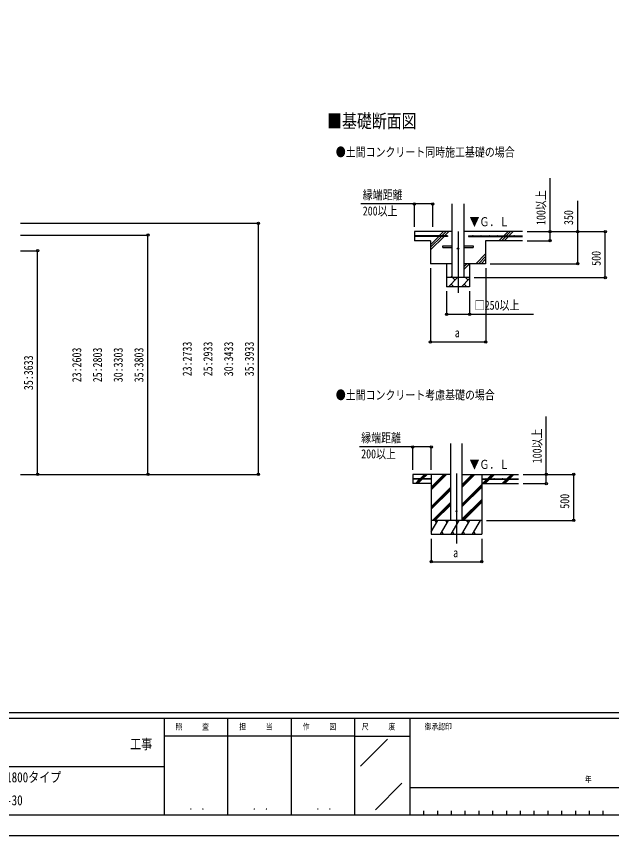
# Model space of a CAD drawing. Units: millimetres, scale not verified. Extents: x -12615 to 12615, y -8910 to 8910.
# Drawn here: x 2280 to 8749, y -8910 to 0 of the extents above; entities that cross this region are included whole.
import ezdxf
from ezdxf.enums import TextEntityAlignment as Align

# ---------------------------------------------------------------- set-up
doc = ezdxf.new("R2010")
doc.units = ezdxf.units.MM
doc.header["$LTSCALE"] = 40
for name, color, linetype in [('0-2_USER1', 3, 'Continuous'), ('0-3_YKK_12', 2, 'Continuous'), ('0-4_YKK_13', 4, 'Continuous'), ('0-5_YKK_A1', 4, 'Continuous'), ('0-6_YKK_D', 6, 'Continuous'), ('0-7_YKK_ZWAK', 7, 'Continuous')]:
    doc.layers.add(name, color=color, linetype=linetype)
doc.styles.add('ＭＳ ゴシック', font='')
doc.styles.get('ＭＳ ゴシック').set_extended_font_data('MS Gothic')

msp = doc.modelspace()

# ---------------------------------------------------------------- linework, layer by layer
at = {"layer": '0-3_YKK_12'}
for p, q in [((7080.15, -2340.08), (7080.15, -3006.03)), ((7063.09, -4972.97), (7063.09, -5732.18))]:
    msp.add_line(p, q, dxfattribs=at)
at = {"layer": '0-4_YKK_13'}
for p, q in [((6915.15, -2497.08), (7017.65, -2497.08)), ((6915.15, -2513.08), (6915.15, -2497.08)), ((6915.15, -2513.08), (7017.65, -2513.08)), ((7142.65, -2497.08), (7245.15, -2497.08)), ((7142.65, -2513.08), (7245.15, -2513.08)), ((7245.15, -2497.08), (7245.15, -2513.08))]:
    msp.add_line(p, q, dxfattribs=at)
for centre, radius in [((7080.15, -2525.08), 8), ((7063.09, -5382.18), 5)]:
    msp.add_circle(centre, radius, dxfattribs=at)
at = {"layer": '0-5_YKK_A1'}
for p, q in [((7017.65, -2840.08), (7017.65, -2040.08)), ((7142.65, -2040.08), (7142.65, -2840.08)), ((7017.65, -2340.08), (6605.15, -2340.08)), ((6605.15, -2340.08), (6605.15, -2440.08)), ((6965.15, -2387.58), (6605.15, -2387.58)), ((6965.15, -2392.58), (6605.15, -2392.58)), ((6780.15, -2540.08), (6927.65, -2392.58)), ((6780.15, -2483.52), (6871.09, -2392.58)), ((6780.15, -2511.8), (6899.37, -2392.58)), ((6876.09, -2387.58), (6923.59, -2340.08)), ((6904.37, -2387.58), (6951.87, -2340.08)), ((6932.65, -2387.58), (6980.15, -2340.08)), ((6965.15, -2387.58), (6965.15, -2392.58)), ((7780.15, -2340.08), (7142.65, -2340.08)), ((7195.15, -2387.58), (7780.15, -2387.58)), ((7195.15, -2387.58), (7195.15, -2392.58)), ((7195.15, -2392.58), (7780.15, -2392.58)), ((7523.59, -2440.08), (7571.09, -2392.58)), ((7551.87, -2440.08), (7599.37, -2392.58)), ((7576.09, -2387.58), (7623.59, -2340.08)), ((7580.15, -2440.08), (7627.65, -2392.58)), ((7604.37, -2387.58), (7651.87, -2340.08)), ((7632.65, -2387.58), (7680.15, -2340.08)), ((6780.15, -2440.08), (6605.15, -2440.08)), ((6780.15, -2440.08), (6780.15, -2690.08)), ((7780.15, -2440.08), (7380.15, -2440.08)), ((7380.15, -2440.08), (7380.15, -2690.08)), ((7273.59, -2690.08), (7380.15, -2583.52)), ((7301.87, -2690.08), (7380.15, -2611.8)), ((7330.15, -2690.08), (7380.15, -2640.08)), ((7017.65, -2690.08), (6780.15, -2690.08)), ((6955.15, -2690.08), (6955.15, -2940.08)), ((7142.65, -2751.75), (7204.32, -2690.08)), ((7142.65, -2723.47), (7176.04, -2690.08)), ((7380.15, -2690.08), (7142.65, -2690.08)), ((7205.15, -2690.08), (7205.15, -2940.08)), ((7205.15, -2840.08), (6955.15, -2840.08)), ((6975.89, -2940.08), (7075.89, -2840.08)), ((6997.75, -2840.08), (7017.65, -2820.18)), ((7047.34, -2868.64), (7018.78, -2840.08)), ((7188.76, -2868.64), (7160.2, -2840.08)), ((7205.15, -2940.08), (6955.15, -2940.08)), ((7004.44, -2911.53), (7033, -2940.08)), ((7117.31, -2940.08), (7205.15, -2852.24)), ((7145.86, -2911.53), (7174.42, -2940.08)), ((7000.59, -5482.18), (7000.59, -4646.83)), ((7125.59, -5482.18), (7125.59, -4646.83)), ((6667.06, -5029.68), (6714.56, -4982.18)), ((6681.2, -5029.68), (6728.7, -4982.18)), ((6695.34, -5029.68), (6742.84, -4982.18)), ((6788.09, -4982.18), (6788.09, -5632.18)), ((6788.09, -5149.06), (6954.97, -4982.18)), ((6788.09, -5134.92), (6940.83, -4982.18)), ((6788.09, -5120.78), (6926.69, -4982.18)), ((7125.59, -5119.93), (7263.34, -4982.18)), ((7125.59, -5105.79), (7249.2, -4982.18)), ((7125.59, -5091.65), (7235.06, -4982.18)), ((7125.59, -4982.18), (7738.09, -4982.18)), ((7338.09, -4982.18), (7338.09, -5632.18)), ((7399.69, -5029.68), (7447.19, -4982.18)), ((7413.83, -5029.68), (7461.33, -4982.18)), ((7427.97, -5029.68), (7475.47, -4982.18)), ((7611.82, -5029.68), (7659.32, -4982.18)), ((7625.96, -5029.68), (7673.46, -4982.18)), ((7640.11, -5029.68), (7687.61, -4982.18)), ((6788.09, -5029.68), (6588.09, -5029.68)), ((6788.09, -5034.68), (6588.09, -5034.68)), ((6615.96, -5080.78), (6662.06, -5034.68)), ((6628.7, -5082.18), (6676.2, -5034.68)), ((6642.84, -5082.18), (6690.34, -5034.68)), ((6788.09, -5029.68), (6788.09, -5034.68)), ((7338.09, -5029.68), (7738.09, -5029.68)), ((7338.09, -5029.68), (7338.09, -5034.68)), ((7338.09, -5034.68), (7738.09, -5034.68)), ((7347.19, -5082.18), (7394.69, -5034.68)), ((7361.33, -5082.18), (7408.83, -5034.68)), ((7375.47, -5082.18), (7422.97, -5034.68)), ((7559.32, -5082.18), (7606.82, -5034.68)), ((7573.46, -5082.18), (7620.96, -5034.68)), ((7587.61, -5082.18), (7635.11, -5034.68)), ((6788.09, -5082.18), (6588.09, -5082.18)), ((6788.09, -5332.91), (7000.59, -5120.41)), ((6788.09, -5347.05), (7000.59, -5134.55)), ((6788.09, -5361.19), (7000.59, -5148.7)), ((7125.59, -5303.78), (7338.09, -5091.28)), ((7125.59, -5317.92), (7338.09, -5105.42)), ((7125.59, -5332.06), (7338.09, -5119.56)), ((7338.09, -5082.18), (7738.09, -5082.18)), ((7125.59, -5465.91), (7338.09, -5253.41)), ((6800.95, -5482.18), (7000.59, -5282.54)), ((6815.09, -5482.18), (7000.59, -5296.68)), ((6829.24, -5482.18), (7000.59, -5310.83)), ((7125.59, -5480.05), (7338.09, -5267.55)), ((7137.6, -5482.18), (7338.09, -5281.69)), ((7338.09, -5482.18), (6788.09, -5482.18)), ((6788.09, -5607.63), (6860.52, -5482.18)), ((6845.52, -5508.17), (6830.52, -5482.18)), ((6889.39, -5632.18), (6975.99, -5482.18)), ((6960.99, -5508.16), (6945.99, -5482.18)), ((7004.86, -5632.18), (7091.46, -5482.18)), ((7076.46, -5508.17), (7061.46, -5482.18)), ((7120.33, -5632.18), (7206.93, -5482.18)), ((7191.93, -5508.17), (7176.93, -5482.18)), ((7235.8, -5632.18), (7322.4, -5482.18)), ((7292.4, -5482.18), (7292.4, -5482.18)), ((6904.39, -5606.2), (6919.39, -5632.18)), ((7019.86, -5606.2), (7034.86, -5632.18)), ((7135.33, -5606.2), (7150.33, -5632.18)), ((7250.8, -5606.2), (7265.8, -5632.18)), ((6788.09, -5632.18), (7338.09, -5632.18))]:
    msp.add_line(p, q, dxfattribs=at)
msp.add_lwpolyline([(7000.59, -4982.18), (6588.09, -4982.18), (6588.09, -5082.18)], dxfattribs=at)
for centre in [(6650.15, -2385.08), (6740.15, -2385.08), (6830.15, -2385.08), (6920.15, -2385.08), (7240.15, -2385.08), (7330.15, -2385.08), (7420.15, -2385.08), (7510.15, -2385.08), (7600.15, -2385.08), (7690.15, -2385.08), (6653.09, -5027.18), (6743.09, -5027.18), (7383.09, -5027.18), (7473.09, -5027.18), (7563.09, -5027.18), (7653.09, -5027.18)]:
    msp.add_circle(centre, 2.5, dxfattribs=at)
at = {"layer": '0-6_YKK_D'}
for p, q in [((6605.15, -2290.08), (6605.15, -2039.08)), ((6805.15, -2290.08), (6805.15, -2039.08)), ((2324.14, -2249.07), (4911.29, -2249.07)), ((4910.29, -4982.18), (4910.29, -2249.07)), ((2323.14, -2379.18), (3711.29, -2379.18)), ((3710.29, -4982.18), (3710.29, -2379.18)), ((7830.15, -2340.08), (8081.15, -2340.08)), ((7830.15, -2340.08), (8681.15, -2340.08)), ((7830.15, -2340.08), (8381.15, -2340.08)), ((8680.15, -2840.08), (8680.15, -2340.08)), ((7830.15, -2440.08), (8081.15, -2440.08)), ((2324.14, -2549.18), (2511.29, -2549.18)), ((2510.29, -4982.18), (2510.29, -2549.18)), ((6780.15, -2740.08), (6780.15, -3541.08)), ((7381.15, -2740.08), (7381.15, -3541.08)), ((7430.15, -2690.08), (8381.15, -2690.08)), ((7255.15, -2840.08), (8681.15, -2840.08)), ((6955.15, -2990.08), (6955.15, -3241.08)), ((7205.15, -2990.08), (7205.15, -3241.08)), ((6780.15, -3540.08), (7381.15, -3540.08)), ((6588.09, -4932.18), (6588.09, -4681.18)), ((6788.09, -4932.18), (6788.09, -4681.18)), ((2324.14, -4982.18), (2511.29, -4982.18)), ((2324.14, -4982.18), (4911.29, -4982.18)), ((2325.14, -4982.18), (3711.29, -4982.18)), ((7788.09, -4982.18), (8339.09, -4982.18)), ((7788.09, -4982.18), (8039.09, -4982.18)), ((8338.09, -5482.18), (8338.09, -4982.18)), ((7788.09, -5082.18), (8039.09, -5082.18)), ((7388.09, -5482.18), (8339.09, -5482.18)), ((6788.09, -5682.18), (6788.09, -5933.18)), ((7338.09, -5682.18), (7338.09, -5933.18)), ((6788.09, -5932.18), (7338.09, -5932.18))]:
    msp.add_line(p, q, dxfattribs=at)
for points in [[(8080.15, -2440.08), (8080.15, -2340.08), (8080.15, -1759.48)], [(6805.15, -2040.08), (6605.15, -2040.08), (6024.55, -2040.08)], [(8380.15, -2690.08), (8380.15, -2340.08), (8380.15, -2004.28)], [(6955.15, -3240.08), (7205.15, -3240.08), (7900.95, -3240.08)], [(8038.09, -5082.18), (8038.09, -4982.18), (8038.09, -4350.58)], [(6788.09, -4682.18), (6588.09, -4682.18), (6007.49, -4682.18)]]:
    msp.add_lwpolyline(points, dxfattribs=at)
for centre in [(6605.15, -2040.08), (6805.15, -2040.08), (4910.29, -2249.07), (3710.29, -2379.18), (8080.15, -2340.08), (8380.15, -2340.08), (8680.15, -2340.08), (8080.15, -2440.08), (2510.29, -2549.18), (8380.15, -2690.08), (8680.15, -2840.08), (6955.15, -3240.08), (7205.15, -3240.08), (6780.15, -3540.08), (7381.15, -3540.08), (6588.09, -4682.18), (6788.09, -4682.18), (2510.29, -4982.18), (3710.29, -4982.18), (4910.29, -4982.18), (8038.09, -4982.18), (8338.09, -4982.18), (8038.09, -5082.18), (8338.09, -5482.18), (6788.09, -5932.18), (7338.09, -5932.18)]:
    msp.add_circle(centre, 12.75, dxfattribs=at)
at = {"layer": '0-7_YKK_ZWAK'}
for p, q in [((11685.06, -7575), (-11714.94, -7575)), ((3885.06, -7635), (-14.94, -7635)), ((4575.06, -7635), (4575.06, -8685)), ((5265.06, -7635), (5265.06, -8685)), ((5955.06, -7635), (5955.06, -8685)), ((6555.06, -7635), (5955.06, -7635)), ((9652.56, -7635), (6555.06, -7635)), ((6555.06, -7635), (6555.06, -8685)), ((5955.06, -7830), (3885.06, -7830)), ((5955.06, -7830), (6555.06, -7830)), ((6021.31, -8154.87), (6315.11, -7861.08)), ((-14.94, -8160), (3885.06, -8160)), ((6182.02, -8627.97), (6470.68, -8339.3)), ((6555.06, -8385), (9652.56, -8385)), ((6705.06, -8640), (6705.06, -8685)), ((6855.06, -8640), (6855.06, -8685)), ((7005.06, -8640), (7005.06, -8685)), ((7155.06, -8640), (7155.06, -8685)), ((7305.06, -8640), (7305.06, -8685)), ((7455.06, -8640), (7455.06, -8685)), ((7605.06, -8640), (7605.06, -8685)), ((7755.06, -8640), (7755.06, -8685)), ((7905.06, -8640), (7905.06, -8685)), ((8055.06, -8640), (8055.06, -8685)), ((8205.06, -8640), (8205.06, -8685)), ((8355.06, -8640), (8355.06, -8685)), ((8505.06, -8640), (8505.06, -8685)), ((8655.06, -8640), (8655.06, -8685)), ((-14.94, -8685), (3885.06, -8685)), ((3885.06, -8685), (5955.06, -8685)), ((5955.06, -8685), (6555.06, -8685)), ((6555.06, -8685), (9652.56, -8685))]:
    msp.add_line(p, q, dxfattribs=at)
msp.add_lwpolyline([(-12615, -8910), (12615, -8910), (12615, 8910), (-12615, 8910)], close=True, dxfattribs=at)
msp.add_lwpolyline([(5955.06, -7635), (3885.06, -7635), (3885.06, -8685)], dxfattribs=at)

# ---------------------------------------------------------------- texts
at = {"layer": '0-2_USER1', "style": 'ＭＳ ゴシック', "width": 0.8}
for s, height, p in [('■基礎断面図', 148.5, (5656.52, -1256.35)), ('●土間コンクリート同時施工基礎の場合', 98.97, (5751.27, -1554.26)), ('●土間コンクリート考慮基礎の場合', 98.97, (5751.27, -4196.36)), ('カーポート ジーポートPro PV 1800タイプ\u3000', 110, (489.47, -8363.23)), ('1台用 単体 柱6本仕様 姿図 60-30', 110, (489.47, -8613.23))]:
    msp.add_text(s, height=height, dxfattribs=at).set_placement(p, align=Align.BOTTOM_LEFT)
at = {"layer": '0-5_YKK_A1', "style": 'ＭＳ ゴシック', "width": 0.8}
for p in [(7204.74, -2312.24), (7204.74, -4951.52)]:
    msp.add_text('▼Ｇ．Ｌ', height=98.97, dxfattribs=at).set_placement(p, align=Align.BOTTOM_LEFT)
at = {"layer": '0-6_YKK_D', "style": 'ＭＳ ゴシック', "width": 0.8}
for s, p in [('縁端距離', (6044.55, -2020.08)), ('200以上', (6044.55, -2195.08)), ('□250以上', (7261.75, -3220.08)), ('a', (7044.65, -3520.08)), ('縁端距離', (6027.49, -4662.18)), ('200以上', (6027.49, -4837.18)), ('a', (7027.09, -5912.18))]:
    msp.add_text(s, height=98.97, dxfattribs=at).set_placement(p, align=Align.BOTTOM_LEFT)
for s, p in [('100以上', (8060.15, -2269.08)), ('350', (8360.15, -2269.08)), ('500', (8660.15, -2712.48)), ('23:2733', (4215.29, -3914.43)), ('25:2933', (4440.29, -3914.43)), ('30:3433', (4665.29, -3914.43)), ('35:3933', (4890.29, -3914.43)), ('23:2603', (3015.29, -3979.48)), ('25:2803', (3240.29, -3979.48)), ('30:3303', (3465.29, -3979.48)), ('35:3803', (3690.29, -3979.48)), ('35:3633', (2490.29, -4064.48)), ('100以上', (8018.09, -4860.18)), ('500', (8318.09, -5354.58))]:
    msp.add_text(s, height=98.97, rotation=90, dxfattribs=at).set_placement(p, align=Align.BOTTOM_LEFT)
at = {"layer": '0-7_YKK_ZWAK', "style": 'ＭＳ ゴシック', "width": 0.8}
for s, height, p in [('照     査', 65.98, (4009.26, -7777.5)), ('担     当', 65.98, (4701.66, -7777.5)), ('作     図', 65.98, (5391.66, -7777.5)), ('尺     度', 65.98, (6034.26, -7777.5)), ('御承認印', 65.98, (6717.41, -7777.5)), ('工事', 110, (3517, -8002.39)), ('年        月        日', 65.98, (8459.72, -8349.64)), ('． ．', 77.75, (4155, -8653.06)), ('． ．', 77.75, (4845, -8653.06)), ('． ．', 77.75, (5535, -8653.06))]:
    msp.add_text(s, height=height, dxfattribs=at).set_placement(p, align=Align.BOTTOM_LEFT)

doc.saveas('drawing.dxf')
